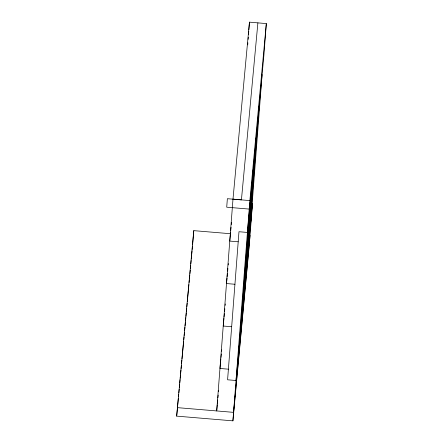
<?xml version="1.0" encoding="UTF-8"?>
<svg xmlns="http://www.w3.org/2000/svg" width="443" height="443" viewBox="0 0 443 443"><rect width="100%" height="100%" fill="white"/><g stroke="black" fill="none" stroke-linecap="round" stroke-linejoin="round"><path stroke-width="0.66" d="M217.275 404.741L216.693 410.938L232.99 199.14L249.459 22.15L266.326 23.59L263.878 55.447L247.415 232.437L238.976 231.728L227.586 379.795L236.019 380.504L252.482 203.509L249.381 243.86L232.913 420.85L176.674 416.132L193.79 230.648L230.443 233.721M193.79 230.648L192.622 244.652M247.709 44.837L247.87 42.777M248.135 39.338L248.296 37.278M248.506 34.526L248.767 31.088M248.877 29.714L249.459 22.15M232.913 420.85L249.863 200.585L266.326 23.59M238.96 348.912L250.35 200.845M241.889 317.426L253.291 169.254M244.824 285.835L256.22 137.773M247.764 254.243L259.155 106.182M250.705 222.652L262.095 74.59M176.674 416.132L178.335 398.229M178.468 396.85L178.723 394.098M178.85 392.719L179.171 389.275M179.299 387.896L179.62 384.452M179.747 383.079L180.068 379.634M180.196 378.256L180.517 374.811M180.644 373.438L180.965 369.994M181.093 368.615L181.414 365.17M181.541 363.792L181.863 360.353M181.99 358.974L183.657 341.066M183.784 339.692L184.039 336.935M184.166 335.556L184.487 332.112M184.615 330.738L184.936 327.294M185.063 325.915L185.384 322.471M185.512 321.097L185.833 317.653M185.96 316.274L186.281 312.83M186.409 311.451L186.73 308.012M186.857 306.634L187.179 303.189M187.306 301.81L188.906 284.594M189.1 282.529L189.355 279.777M189.482 278.398L189.803 274.953M189.931 273.575L190.252 270.13M190.379 268.757L190.7 265.313M190.828 263.934L191.149 260.49M191.276 259.116L191.597 255.672M191.725 254.293L192.046 250.849M192.173 249.47L192.495 246.031M230.598 232.132L229.767 241.081L238.201 241.789M230.725 230.753L231.047 227.309M231.301 224.557L231.495 222.486M227.01 278.043L226.5 283.553L234.934 284.262M227.137 276.67L227.458 273.226M227.652 271.16L227.907 268.403M228.228 264.958L228.355 263.585M223.936 318.423L223.228 326.026L231.667 326.735M224.064 317.072L224.385 313.6M224.579 311.534L224.834 308.777M225.149 305.365L225.282 303.959M220.863 358.824L219.966 368.471L228.4 369.174M220.991 357.451L221.312 354.007M221.566 351.249L221.694 349.876M217.402 403.363L217.723 399.924M217.912 397.858L218.172 395.101M218.488 391.656L218.62 390.277M257.892 22.859L241.429 199.876L232.99 199.14M250.035 235.366L233.566 412.355L177.327 407.638M249.863 200.585L227.364 198.697L226.711 207.191L249.21 209.079"/></g></svg>
